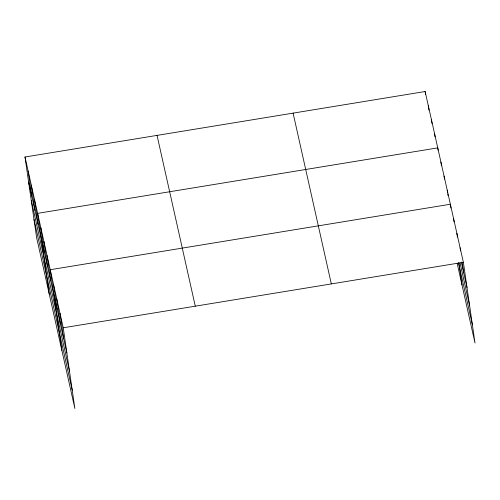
<?xml version="1.0" encoding="UTF-8"?>
<svg xmlns="http://www.w3.org/2000/svg" width="500" height="500" viewBox="0 0 500 500"><rect width="100%" height="100%" fill="white"/><g stroke="black" fill="none" stroke-linecap="round" stroke-linejoin="round"><path stroke-width="0.75" d="M25 157L63.238 327.788L74.869 408.481L36.631 237.694L25 157L425.131 91.519L463.369 262.306L475 343L457.181 263.431M63.238 327.788L463.369 262.306M461.312 262.075L467 287.475M460.05 262.975L469.637 305.8M458.531 262.906L472.362 324.681M293.087 113.125L331.325 283.913M157.044 135.387L195.281 306.175M28.625 182.169L66.869 352.956M31.269 200.494L69.506 371.281M33.988 219.375L72.225 390.156M460.119 247.787L460.562 250.837M462.212 262.281L463.75 272.962M456.869 233.269L457.419 237.087M453.619 218.756L454.062 221.806M450.919 208.05L450.369 204.237L50.237 269.719L61.869 350.412M458.812 262.838L462 284.938M447.212 190.15L447.544 192.438M447.762 193.962L447.987 195.487M444.062 176.056L444.5 179.106M440.906 161.969L441.456 165.781M438.081 150.169L437.75 147.875L37.619 213.356L49.25 294.056M434.6 133.787L435.037 136.838M431.444 119.7L431.994 123.513M428.288 105.606L428.95 110.188M425.131 91.519L425.575 94.569M59.988 313.269L63.619 338.444M56.737 298.75L60.362 323.925M53.487 284.231L57.112 309.406M47.081 255.625L50.712 280.8M43.925 241.537L47.556 266.712M40.775 227.45L44.4 252.619M34.462 199.269L38.094 224.438M31.306 185.175L34.938 210.35M28.156 171.088L31.781 196.262"/></g></svg>
